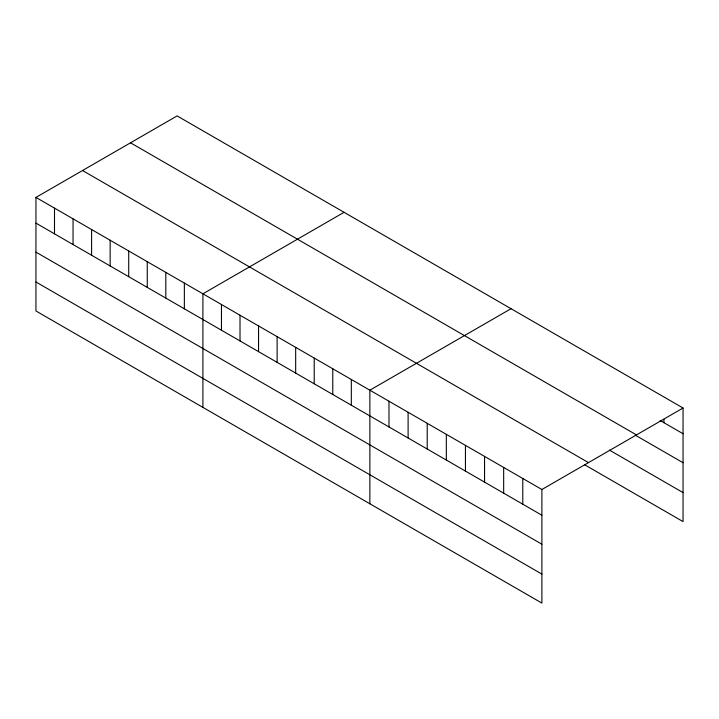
<?xml version="1.0" encoding="UTF-8"?>
<svg xmlns="http://www.w3.org/2000/svg" width="719" height="719" viewBox="0 0 719 719"><rect width="100%" height="100%" fill="white"/><g stroke="black" fill="none" stroke-linecap="round" stroke-linejoin="round"><path stroke-width="1.08" d="M35.95 197.41L541.892 489.513L541.892 603.088L35.95 310.985L35.95 197.41L177.108 115.912L683.05 408.015L683.05 521.59L584.619 464.762M344.068 212.303L202.911 293.801L202.911 407.376M511.029 308.703L369.872 390.192L369.872 503.776M541.892 489.513L683.05 408.015M660.114 420.489L683.05 433.728M130.525 142.802L636.468 434.914M635.263 435.139L683.05 462.721M609.46 450.112L683.05 492.596M82.532 170.511L588.475 462.623M35.95 223.124L541.892 515.226M35.95 252.117L541.892 544.22M35.95 281.992L541.892 574.095M663.934 419.339L663.934 422.691M522.785 478.477L522.785 504.19M503.668 467.44L503.668 493.153M484.552 456.403L484.552 482.116M465.445 445.376L465.445 471.089M446.328 434.339L446.328 460.052M427.212 423.302L427.212 449.016M408.104 412.266L408.104 437.979M388.988 401.229L388.988 426.942M351.321 379.488L351.321 405.201M332.771 368.775L332.771 394.488M314.221 358.062L314.221 383.775M295.671 347.358L295.671 373.071M277.121 336.645L277.121 362.358M258.561 325.932L258.561 351.645M240.011 315.219L240.011 340.932M221.461 304.514L221.461 330.228M184.361 283.088L184.361 308.802M165.81 272.384L165.81 298.097M147.26 261.671L147.26 287.384M128.71 250.958L128.71 276.671M110.151 240.245L110.151 265.958M91.601 229.541L91.601 255.254M73.05 218.828L73.05 244.541M54.5 208.115L54.5 233.828"/></g></svg>
